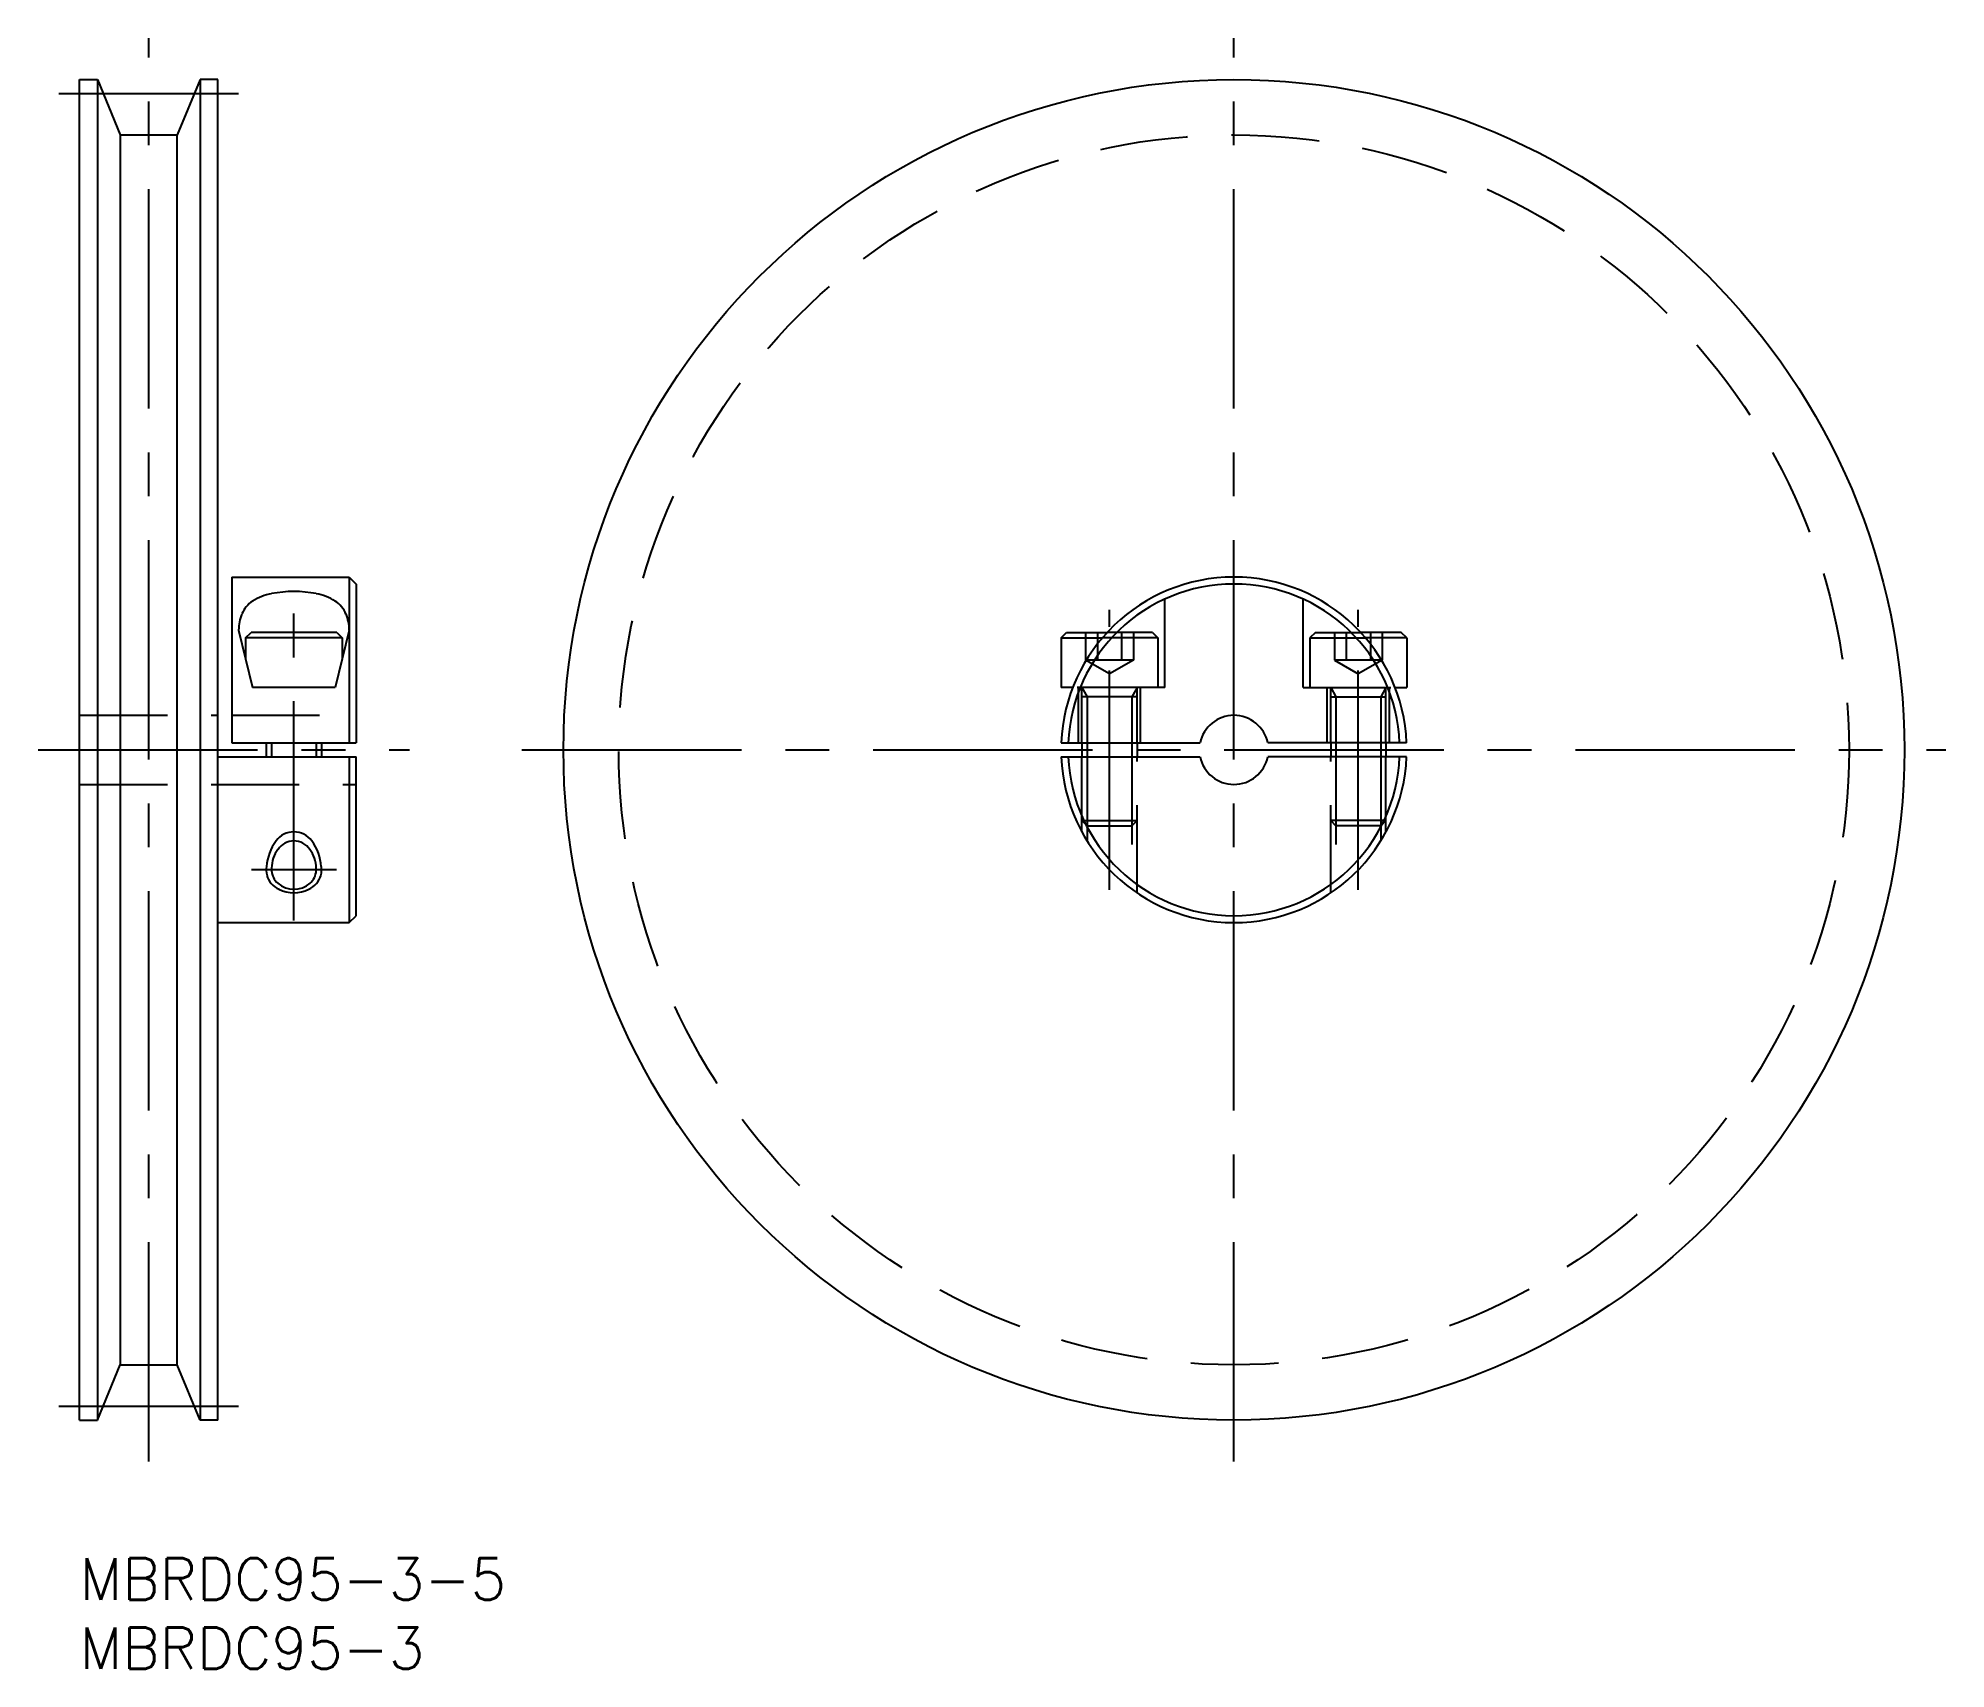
# Model space of a CAD drawing. Extents: x -3 to 135, y -8 to 110.
import ezdxf

# ---------------------------------------------------------------- set-up
doc = ezdxf.new("R2010")
doc.units = 0
doc.header["$LTSCALE"] = 0.5
doc.linetypes.add('CENTER', pattern=[50.8, 31.75, -6.35, 6.35, -6.35])
doc.linetypes.add('DASHED', pattern=[19.05, 12.7, -6.35])
for name, color, linetype in [('MSM_CENTER', 1, 'CENTER'), ('MSM_CONTINUOUS', 7, 'CONTINUOUS'), ('MSM_DASHED', 4, 'DASHED'), ('MSM_NARROW', 5, 'CONTINUOUS'), ('MSM_PART_NUMBER', 7, 'CONTINUOUS')]:
    doc.layers.add(name, color=color, linetype=linetype)
doc.styles.get("Standard").update_dxf_attribs({"font": 'txt.shx', "height": 3, "bigfont": 'bigfont.shx'})

# ---------------------------------------------------------------- blocks, each defined once
blk = doc.blocks.new('*U2')
at = {"layer": 'MSM_PART_NUMBER'}
blk.add_text('MBRDC95-3-5', height=3, dxfattribs=at).set_placement((0, -3))
blk = doc.blocks.new('*U3')
at = {"layer": 'MSM_PART_NUMBER'}
blk.add_text('MBRDC95-3', height=3, dxfattribs=at).set_placement((0, -8))

msp = doc.modelspace()

# ---------------------------------------------------------------- linework, layer by layer
at = {"layer": 'MSM_CENTER'}
for p, q in [((5, 7), (5, 110)), ((83.5, 7), (83.5, 110)), ((-1.5, 106), (11.5, 106)), ((15.5, 46.14), (15.5, 69)), ((74.5, 48.36), (74.5, 68.64)), ((92.5, 48.36), (92.5, 68.64)), ((-3, 58.5), (23.87, 58.5)), ((32, 58.5), (135, 58.5)), ((18.57, 49.83), (12.43, 49.83)), ((-1.5, 11), (11.5, 11))]:
    msp.add_line(p, q, dxfattribs=at)
at = {"layer": 'MSM_CONTINUOUS'}
for p, q in [((0, 107), (1.29, 107)), ((0, 10), (0, 107)), ((1.29, 107), (1.29, 10)), ((1.29, 107), (2.94, 103)), ((8.71, 107), (7.06, 103)), ((10, 107), (8.71, 107)), ((8.71, 107), (8.71, 10)), ((10, 10), (10, 107)), ((2.94, 103), (7.06, 103)), ((2.94, 103), (2.94, 14)), ((7.06, 14), (7.06, 103)), ((11, 71), (11, 59)), ((11, 71), (19.5, 71)), ((19.5, 71), (20, 70.5)), ((19.5, 71), (19.5, 59)), ((20, 70.5), (20, 59)), ((11.5, 67.17), (12.51, 63)), ((12, 66.6), (12.4, 67)), ((19, 66.6), (12, 66.6)), ((12, 66.6), (12, 65.12)), ((18.6, 67), (12.4, 67)), ((19.5, 67.17), (18.49, 63)), ((18.6, 67), (19, 66.6)), ((19, 66.6), (19, 65.12)), ((71, 66.6), (71.4, 67)), ((71, 66.6), (71, 63)), ((71, 66.6), (73.98, 66.6)), ((71.4, 67), (74.33, 67)), ((95.6, 67), (92.67, 67)), ((96, 66.6), (93.02, 66.6)), ((96, 66.6), (95.6, 67)), ((96, 66.6), (96, 63)), ((18.49, 63), (12.51, 63)), ((71.84, 63), (71, 63)), ((95.16, 63), (96, 63)), ((10, 58), (20, 58)), ((11, 59), (20, 59)), ((13.5, 59), (13.5, 58)), ((17.5, 59), (17.5, 58)), ((19.5, 58), (19.5, 46)), ((20, 46.5), (20, 58)), ((71.01, 59), (81.05, 59)), ((71.01, 58), (81.05, 58)), ((72.5, 59), (72.5, 58)), ((76.5, 59), (76.5, 58)), ((95.99, 59), (85.95, 59)), ((95.99, 58), (85.95, 58)), ((90.5, 59), (90.5, 58)), ((94.5, 59), (94.5, 58)), ((10, 46), (19.5, 46)), ((19.5, 46), (20, 46.5)), ((1.29, 10), (2.94, 14)), ((2.94, 14), (7.06, 14)), ((8.71, 10), (7.06, 14)), ((0, 10), (1.29, 10)), ((10, 10), (8.71, 10))]:
    msp.add_line(p, q, dxfattribs=at)
msp.add_circle((83.5, 58.5), 48.5, dxfattribs=at)
for centre, radius, start, end in [((83.5, 58.5), 12.5, 2.2924, 177.7076), ((83.5, 58.5), 12, 2.388, 177.612), ((13.67, 67.5), 2.11, 122.997, 156.8018), ((14.57, 65.98), 3.88, 100.1844, 122.0082), ((15.5, 61.45), 8.51, 79.0512, 100.9488), ((16.43, 65.98), 3.88, 57.9918, 79.8156), ((17.38, 67.55), 2.04, 22.4236, 57.2938), ((15.3, 67.04), 3.8, 160.176, 178.0433), ((15.95, 67.07), 3.56, 1.6506, 20.7687), ((83.5, 58.5), 2.5, 11.537, 168.463), ((83.5, 58.5), 12.5, 182.2924, 357.7076), ((83.5, 58.5), 12, 182.388, 357.612), ((83.5, 58.5), 2.5, 191.537, 348.463), ((16.29, 49.87), 2.41, 143.6619, 178.2993), ((15.5, 50.53), 1.38, 33.7362, 146.2638), ((14.71, 49.87), 2.41, 1.7007, 36.3381), ((15.7, 49.83), 1.82, 176.487, 182.3963), ((15.22, 49.85), 1.34, 184.3619, 228.4903), ((15.78, 49.85), 1.34, 311.5097, 355.6381), ((15.3, 49.83), 1.82, 357.6037, 3.513), ((15.5, 50.2), 1.79, 229.1155, 310.8845)]:
    msp.add_arc(centre, radius, start, end, dxfattribs=at)
at = {"layer": 'MSM_DASHED'}
for p, q in [((78.5, 63), (78.5, 69.96)), ((88.5, 63), (88.5, 69.96)), ((72.77, 67), (72.77, 65)), ((73.63, 67), (73.63, 65)), ((78, 66.6), (73.98, 66.6)), ((77.6, 67), (74.33, 67)), ((75.37, 67), (75.37, 65)), ((76.23, 67), (76.23, 65)), ((77.6, 67), (78, 66.6)), ((78, 66.6), (78, 63)), ((89.4, 67), (89, 66.6)), ((89, 66.6), (89, 63)), ((89, 66.6), (93.02, 66.6)), ((89.4, 67), (92.67, 67)), ((90.77, 67), (90.77, 65)), ((91.63, 67), (91.63, 65)), ((93.37, 67), (93.37, 65)), ((94.23, 67), (94.23, 65)), ((74.5, 64), (72.77, 65)), ((76.23, 65), (72.77, 65)), ((76.23, 65), (74.5, 64)), ((90.77, 65), (92.5, 64)), ((94.23, 65), (90.77, 65)), ((94.23, 65), (92.5, 64)), ((78.5, 63), (71.84, 63)), ((72.25, 59), (72.25, 63)), ((72.5, 63), (72.88, 62.34)), ((72.5, 59), (72.5, 63)), ((76.5, 62.34), (72.5, 62.34)), ((72.88, 62.34), (72.88, 59)), ((76.5, 63), (76.12, 62.34)), ((76.12, 62.34), (76.12, 59)), ((76.5, 59), (76.5, 63)), ((76.75, 59), (76.75, 63)), ((88.5, 63), (95.16, 63)), ((90.25, 59), (90.25, 63)), ((90.5, 63), (90.88, 62.34)), ((90.5, 59), (90.5, 63)), ((90.5, 62.34), (94.5, 62.34)), ((90.88, 62.34), (90.88, 59)), ((94.5, 63), (94.12, 62.34)), ((94.12, 62.34), (94.12, 59)), ((94.5, 59), (94.5, 63)), ((94.75, 59), (94.75, 63)), ((0, 61), (10, 61)), ((11, 61), (20, 61)), ((72.5, 52.56), (72.5, 58)), ((72.88, 58), (72.88, 51.91)), ((76.12, 58), (76.12, 48.41)), ((76.5, 48.14), (76.5, 58)), ((90.5, 48.14), (90.5, 58)), ((90.88, 58), (90.88, 48.41)), ((94.12, 58), (94.12, 51.91)), ((94.5, 52.56), (94.5, 58)), ((0, 56), (20, 56)), ((72.5, 53.38), (76.5, 53.38)), ((72.5, 53.38), (72.88, 53)), ((72.88, 53), (76.12, 53)), ((76.12, 53), (76.5, 53.38)), ((94.5, 53.38), (90.5, 53.38)), ((90.88, 53), (90.5, 53.38)), ((94.12, 53), (90.88, 53)), ((94.5, 53.38), (94.12, 53))]:
    msp.add_line(p, q, dxfattribs=at)
msp.add_circle((83.5, 58.5), 44.5, dxfattribs=at)
at = {"layer": 'MSM_NARROW'}
for p, q in [((13.88, 59), (13.88, 58)), ((17.12, 59), (17.12, 58)), ((72.88, 59), (72.88, 58)), ((76.12, 59), (76.12, 58)), ((90.88, 59), (90.88, 58)), ((94.12, 59), (94.12, 58))]:
    msp.add_line(p, q, dxfattribs=at)
for centre, radius, start, end in [((15.5, 50.95), 1.61, 36.4892, 143.5108), ((17.04, 49.8), 3.53, 143.2972, 175.8736), ((13.96, 49.8), 3.53, 4.1264, 36.7028), ((15.8, 49.83), 2.3, 174.3826, 189.5822), ((15.2, 49.83), 2.3, 350.4178, 5.6174), ((15.07, 49.86), 1.59, 195.3631, 246.0163), ((15.5, 50.47), 2.32, 242.2871, 297.7129), ((15.93, 49.86), 1.59, 293.9837, 344.6369)]:
    msp.add_arc(centre, radius, start, end, dxfattribs=at)

# ---------------------------------------------------------------- block references
at = {"layer": 'MSM_CONTINUOUS'}
for name in ['*U2', '*U3']:
    msp.add_blockref(name, (0, 0), dxfattribs=at)

doc.saveas('drawing.dxf')
